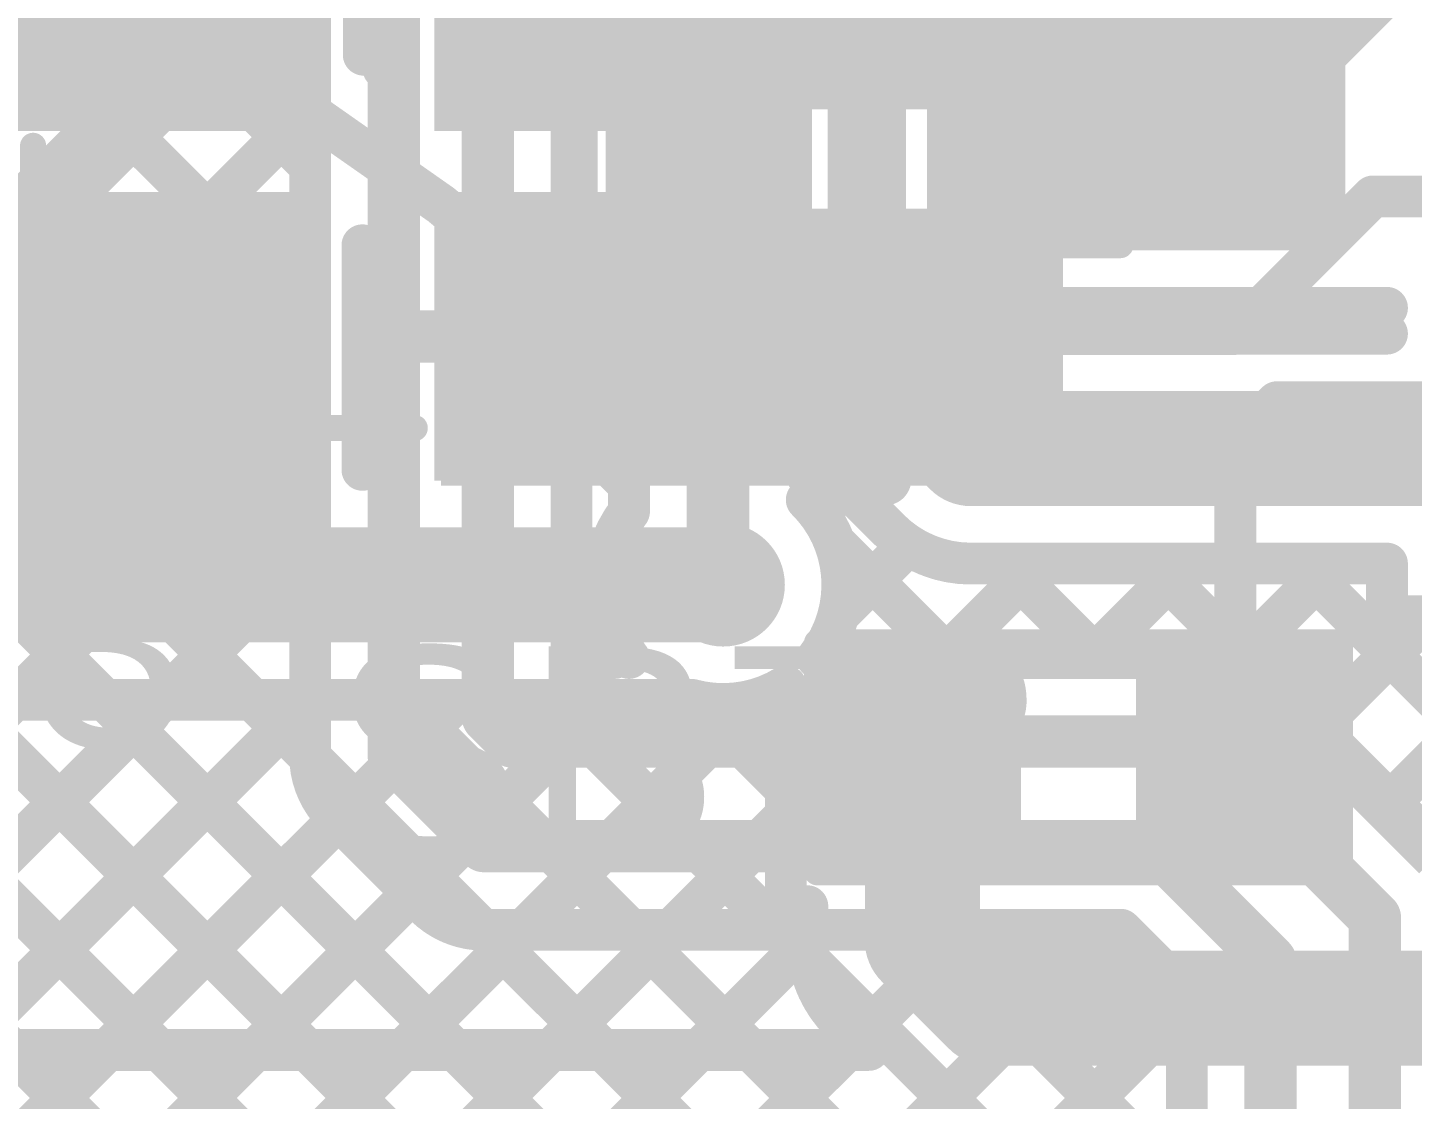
# Model space of a CAD drawing. Header units: millimetres. Extents: x -0.64 to 2.98, y -0.65 to 2.86.
# Drawn here: x 1.57 to 1.8348, y -0.0154 to 0.1896 of the extents above; entities that cross this region are included whole.
import ezdxf

# ---------------------------------------------------------------- set-up
doc = ezdxf.new("R2010")
doc.units = ezdxf.units.MM
doc.header["$MEASUREMENT"] = 0
for name, color, linetype in [('BottomLayer', 5, 'Continuous'), ('BottomOverlay', 54, 'Continuous'), ('BottomPaste', 16, 'Continuous'), ('BottomSolder', 6, 'Continuous'), ('Mechanical2', 216, 'Continuous'), ('TopLayer', 1, 'Continuous'), ('TopOverlay', 2, 'Continuous'), ('TopPaste', 8, 'Continuous'), ('TopSolder', 216, 'Continuous'), ('ViaHoleLayer', 16, 'Continuous')]:
    doc.layers.add(name, color=color, linetype=linetype)
doc.styles.add('Arial', font='', dxfattribs={"height": 0.2})
doc.styles.get('Arial').set_extended_font_data('Arial')

# ---------------------------------------------------------------- blocks, each defined once
blk = doc.blocks.new('S3224576121060_255')
at = {"layer": 'TopLayer'}
for points in [[(-0.07086615, 0.05708665), (-0.01574805, 0.05708665), (-0.01574805, 0.00984255), (-0.07086615, 0.00984255)], [(0.01574805, 0.05708665), (0.07086615, 0.05708665), (0.07086615, 0.00984255), (0.01574805, 0.00984255)], [(-0.07086615, -0.00984245), (-0.01574805, -0.00984245), (-0.01574805, -0.05708655), (-0.07086615, -0.05708655)], [(0.01574805, -0.00984245), (0.07086615, -0.00984245), (0.07086615, -0.05708655), (0.01574805, -0.05708655)]]:
    blk.add_hatch(color=1, dxfattribs=at).paths.add_polyline_path(points)
at = {"layer": 'TopPaste'}
for points in [[(-0.07086615, 0.05708665), (-0.01574805, 0.05708665), (-0.01574805, 0.00984255), (-0.07086615, 0.00984255)], [(0.01574805, 0.05708665), (0.07086615, 0.05708665), (0.07086615, 0.00984255), (0.01574805, 0.00984255)], [(-0.07086615, -0.00984245), (-0.01574805, -0.00984245), (-0.01574805, -0.05708655), (-0.07086615, -0.05708655)], [(0.01574805, -0.00984245), (0.07086615, -0.00984245), (0.07086615, -0.05708655), (0.01574805, -0.05708655)]]:
    blk.add_hatch(color=8, dxfattribs=at).paths.add_polyline_path(points)
at = {"layer": 'TopSolder'}
for points in [[(-0.07486615, 0.06108665), (-0.01174805, 0.06108665), (-0.01174805, 0.00584255), (-0.07486615, 0.00584255)], [(0.01174805, 0.06108665), (0.07486615, 0.06108665), (0.07486615, 0.00584255), (0.01174805, 0.00584255)], [(-0.07486615, -0.00584245), (-0.01174805, -0.00584245), (-0.01174805, -0.06108655), (-0.07486615, -0.06108655)], [(0.01174805, -0.00584245), (0.07486615, -0.00584245), (0.07486615, -0.06108655), (0.01174805, -0.06108655)]]:
    blk.add_hatch(color=216, dxfattribs=at).paths.add_polyline_path(points)
at = {"layer": 'TopOverlay', "const_width": 0.005}
for points in [[(-0.008, 0.051), (0.008, 0.051)], [(-0.065, -0.002), (-0.065, 0.003)], [(0.065, -0.002), (0.065, 0.003)], [(-0.008, -0.0509999), (0.008, -0.0509999)]]:
    blk.add_lwpolyline(points, dxfattribs=at)
at = {"layer": 'TopOverlay'}
for points, const_width in [([(-0.00925, 0.051, 1), (-0.00675, 0.051, 1)], 0.0025), ([(0.00675, 0.051, 1), (0.00925, 0.051, 1)], 0.0025), ([(-0.06625, 0.003, 1), (-0.06375, 0.003, 1)], 0.0025), ([(0.06375, 0.003, 1), (0.06625, 0.003, 1)], 0.0025), ([(-0.06625, -0.002, 1), (-0.06375, -0.002, 1)], 0.0025), ([(0.06375, -0.002, 1), (0.06625, -0.002, 1)], 0.0025), ([(-0.078, -0.042, 1), (-0.086, -0.042, 1)], 0.005), ([(-0.08725, -0.042, 1), (-0.08475, -0.042, 1)], 0.0025), ([(-0.07925, -0.042, 1), (-0.07675, -0.042, 1)], 0.0025), ([(-0.00925, -0.0509999, 1), (-0.00675, -0.0509999, 1)], 0.0025), ([(0.00675, -0.0509999, 1), (0.00925, -0.0509999, 1)], 0.0025)]:
    blk.add_lwpolyline(points, format="xyb", close=True, dxfattribs=dict(at, const_width=const_width))
blk = doc.blocks.new('R__0603_B_260')
at = {"layer": 'BottomLayer'}
for points in [[(-0.045, -0.0175), (-0.045, 0.0175), (-0.015, 0.0175), (-0.015, -0.0175)], [(0.015, -0.0175), (0.015, 0.0175), (0.045, 0.0175), (0.045, -0.0175)]]:
    blk.add_hatch(color=5, dxfattribs=at).paths.add_polyline_path(points)
at = {"layer": 'BottomPaste'}
for points in [[(-0.045, -0.0175), (-0.045, 0.0175), (-0.015, 0.0175), (-0.015, -0.0175)], [(0.015, -0.0175), (0.015, 0.0175), (0.045, 0.0175), (0.045, -0.0175)]]:
    blk.add_hatch(color=16, dxfattribs=at).paths.add_polyline_path(points)
at = {"layer": 'BottomSolder'}
for points in [[(-0.049, -0.0215), (-0.049, 0.0215), (-0.011, 0.0215), (-0.011, -0.0215)], [(0.011, -0.0215), (0.011, 0.0215), (0.049, 0.0215), (0.049, -0.0215)]]:
    blk.add_hatch(color=6, dxfattribs=at).paths.add_polyline_path(points)
at = {"layer": 'BottomOverlay', "const_width": 0.005}
for points in [[(-0.048, -0.021), (-0.048, 0.021)], [(-0.048, 0.021), (0.048, 0.021)], [(0.048, -0.021), (0.048, 0.021)], [(-0.048, -0.021), (0.048, -0.021)]]:
    blk.add_lwpolyline(points, dxfattribs=at)
at = {"layer": 'BottomOverlay', "const_width": 0.0025}
for points in [[(-0.04925, 0.021, 1), (-0.04675, 0.021, 1)], [(-0.04925, 0.021, 1), (-0.04675, 0.021, 1)], [(0.04675, 0.021, 1), (0.04925, 0.021, 1)], [(0.04675, 0.021, 1), (0.04925, 0.021, 1)], [(-0.04925, -0.021, 1), (-0.04675, -0.021, 1)], [(-0.04925, -0.021, 1), (-0.04675, -0.021, 1)], [(0.04675, -0.021, 1), (0.04925, -0.021, 1)], [(0.04675, -0.021, 1), (0.04925, -0.021, 1)]]:
    blk.add_lwpolyline(points, format="xyb", close=True, dxfattribs=at)
blk = doc.blocks.new('SOLDER_BRIDGE_281')
at = {"layer": 'TopLayer'}
for points in [[(-0.045, -0.0175), (-0.045, 0.0175), (-0.015, 0.0175), (-0.015, -0.0175)], [(0.015, -0.0175), (0.015, 0.0175), (0.045, 0.0175), (0.045, -0.0175)]]:
    blk.add_hatch(color=1, dxfattribs=at).paths.add_polyline_path(points)
at = {"layer": 'TopPaste'}
for points in [[(-0.045, -0.0175), (-0.045, 0.0175), (-0.015, 0.0175), (-0.015, -0.0175)], [(0.015, -0.0175), (0.015, 0.0175), (0.045, 0.0175), (0.045, -0.0175)]]:
    blk.add_hatch(color=8, dxfattribs=at).paths.add_polyline_path(points)
at = {"layer": 'TopSolder'}
for points in [[(-0.049, -0.0215), (-0.049, 0.0215), (-0.011, 0.0215), (-0.011, -0.0215)], [(0.011, -0.0215), (0.011, 0.0215), (0.049, 0.0215), (0.049, -0.0215)]]:
    blk.add_hatch(color=216, dxfattribs=at).paths.add_polyline_path(points)
at = {"layer": 'TopOverlay', "const_width": 0.005}
for points in [[(-0.05, -0.022), (-0.05, 0.022)], [(-0.05, 0.022), (0.05, 0.022)], [(0.05, -0.022), (0.05, 0.022)], [(-0.05, -0.022), (0.05, -0.022)]]:
    blk.add_lwpolyline(points, dxfattribs=at)
at = {"layer": 'TopOverlay', "const_width": 0.0025}
for points in [[(-0.05125, 0.022, 1), (-0.04875, 0.022, 1)], [(-0.05125, 0.022, 1), (-0.04875, 0.022, 1)], [(0.04875, 0.022, 1), (0.05125, 0.022, 1)], [(0.04875, 0.022, 1), (0.05125, 0.022, 1)], [(-0.05125, -0.022, 1), (-0.04875, -0.022, 1)], [(-0.05125, -0.022, 1), (-0.04875, -0.022, 1)], [(0.04875, -0.022, 1), (0.05125, -0.022, 1)], [(0.04875, -0.022, 1), (0.05125, -0.022, 1)]]:
    blk.add_lwpolyline(points, format="xyb", close=True, dxfattribs=at)
blk = doc.blocks.new('C___0603_331')
at = {"layer": 'TopLayer'}
for points in [[(-0.015, 0.0175), (-0.015, -0.0175), (-0.045, -0.0175), (-0.045, 0.0175)], [(0.045, 0.0175), (0.045, -0.0175), (0.015, -0.0175), (0.015, 0.0175)]]:
    blk.add_hatch(color=1, dxfattribs=at).paths.add_polyline_path(points)
at = {"layer": 'TopPaste'}
for points in [[(-0.015, 0.0175), (-0.015, -0.0175), (-0.045, -0.0175), (-0.045, 0.0175)], [(0.045, 0.0175), (0.045, -0.0175), (0.015, -0.0175), (0.015, 0.0175)]]:
    blk.add_hatch(color=8, dxfattribs=at).paths.add_polyline_path(points)
at = {"layer": 'TopSolder'}
for points in [[(-0.0126378, 0.0198622), (-0.0126378, -0.0198622), (-0.0473622, -0.0198622), (-0.0473622, 0.0198622)], [(0.0473622, 0.0198622), (0.0473622, -0.0198622), (0.0126378, -0.0198622), (0.0126378, 0.0198622)]]:
    blk.add_hatch(color=216, dxfattribs=at).paths.add_polyline_path(points)
at = {"layer": 'TopOverlay', "const_width": 0.005}
for points in [[(-0.049, 0.021), (-0.018, 0.021)], [(-0.049, 0.021), (-0.049, -0.021)], [(0.018, 0.021), (0.049, 0.021)], [(0.049, 0.021), (0.049, -0.021)], [(-0.049, -0.021), (-0.018, -0.021)], [(0.018, -0.021), (0.049, -0.021)]]:
    blk.add_lwpolyline(points, dxfattribs=at)
at = {"layer": 'TopOverlay', "const_width": 0.0025}
for points in [[(-0.05025, 0.021, 1), (-0.04775, 0.021, 1)], [(-0.05025, 0.021, 1), (-0.04775, 0.021, 1)], [(-0.01925, 0.021, 1), (-0.01675, 0.021, 1)], [(0.01675, 0.021, 1), (0.01925, 0.021, 1)], [(0.04775, 0.021, 1), (0.05025, 0.021, 1)], [(0.04775, 0.021, 1), (0.05025, 0.021, 1)], [(-0.05025, -0.021, 1), (-0.04775, -0.021, 1)], [(-0.05025, -0.021, 1), (-0.04775, -0.021, 1)], [(-0.01925, -0.021, 1), (-0.01675, -0.021, 1)], [(0.01675, -0.021, 1), (0.01925, -0.021, 1)], [(0.04775, -0.021, 1), (0.05025, -0.021, 1)], [(0.04775, -0.021, 1), (0.05025, -0.021, 1)]]:
    blk.add_lwpolyline(points, format="xyb", close=True, dxfattribs=at)

msp = doc.modelspace()

# ---------------------------------------------------------------- hatches: boundary and pattern name
at = {"layer": 'BottomLayer'}
msp.add_hatch(color=5, dxfattribs=at).paths.add_polyline_path([(1.745, 0.147), (1.822, 0.147), (1.822, 0.195), (1.745, 0.195)])
h = msp.add_hatch(color=5, dxfattribs=at)
edge = h.paths.add_edge_path()
edge.add_arc((1.803, 0.169), 0.011811, 0, 360)
h = msp.add_hatch(color=5, dxfattribs=at)
edge = h.paths.add_edge_path()
edge.add_arc((1.734, 0.125), 0.011811, 0, 360)
h = msp.add_hatch(color=5, dxfattribs=at)
edge = h.paths.add_edge_path()
edge.add_arc((1.703, 0.083), 0.011811, 0, 360)
at = {"layer": 'BottomSolder'}
h = msp.add_hatch(color=6, dxfattribs=at)
edge = h.paths.add_edge_path()
edge.add_arc((1.803, 0.169), 0.0079055, 0, 360)
h = msp.add_hatch(color=6, dxfattribs=at)
edge = h.paths.add_edge_path()
edge.add_arc((1.734, 0.125), 0.0079055, 0, 360)
h = msp.add_hatch(color=6, dxfattribs=at)
edge = h.paths.add_edge_path()
edge.add_arc((1.703, 0.083), 0.0079055, 0, 360)
at = {"layer": 'TopLayer'}
for points in [[(1.623, 0.2219291), (1.4936922, 0.2219291), (1.4936922, 0.1740001), (1.623, 0.1740001)], [(1.649, 0.1740001), (1.768, 0.1740001), (1.768, 0.2219999), (1.649, 0.2219999)], [(1.623, 0.155), (1.4936922, 0.155), (1.4936922, 0.0720002), (1.623, 0.0720002)], [(1.649, 0.102), (1.768, 0.102), (1.768, 0.155), (1.649, 0.155)]]:
    msp.add_hatch(color=1, dxfattribs=at).paths.add_polyline_path(points)
h = msp.add_hatch(color=1, dxfattribs=at)
edge = h.paths.add_edge_path()
edge.add_arc((1.803, 0.169), 0.011811, 0, 360)
h = msp.add_hatch(color=1, dxfattribs=at)
edge = h.paths.add_edge_path()
edge.add_arc((1.734, 0.125), 0.011811, 0, 360)
h = msp.add_hatch(color=1, dxfattribs=at)
edge = h.paths.add_edge_path()
edge.add_arc((1.703, 0.083), 0.011811, 0, 360)
at = {"layer": 'TopSolder'}
h = msp.add_hatch(color=216, dxfattribs=at)
edge = h.paths.add_edge_path()
edge.add_arc((1.803, 0.169), 0.0079055, 0, 360)
h = msp.add_hatch(color=216, dxfattribs=at)
edge = h.paths.add_edge_path()
edge.add_arc((1.734, 0.125), 0.0079055, 0, 360)
h = msp.add_hatch(color=216, dxfattribs=at)
edge = h.paths.add_edge_path()
edge.add_arc((1.703, 0.083), 0.0079055, 0, 360)
at = {"layer": 'ViaHoleLayer'}
h = msp.add_hatch(color=16, dxfattribs=at)
edge = h.paths.add_edge_path()
edge.add_arc((1.803, 0.169), 0.0059055, 0, 360)
h = msp.add_hatch(color=16, dxfattribs=at)
edge = h.paths.add_edge_path()
edge.add_arc((1.734, 0.125), 0.0059055, 0, 360)
h = msp.add_hatch(color=16, dxfattribs=at)
edge = h.paths.add_edge_path()
edge.add_arc((1.703, 0.083), 0.0059055, 0, 360)

# ---------------------------------------------------------------- linework, layer by layer
at = {"layer": 'BottomLayer'}
for points, const_width in [([(1.4507279, 0.0612721), (1.956689, 0.5672332)], 0.01), ([(1.64, 0.0502306), (1.64, 0.2144558)], 0.01), ([(1.4620555, 0.0499723), (1.624, 0.2119168)], 0.008), ([(1.624, 0.0502306), (1.624, 0.2119168)], 0.008), ([(1.658, 0.0576864), (1.658, 0.207)], 0.01), ([(1.734, 0.150811), (1.734, 0.206)], 0.008), ([(1.4522593, 0.030719), (1.624, 0.2024597)], 0.008), ([(1.6137485, 0.2016653), (1.624, 0.1914138)], 0.008), ([(1.674, 0.0690001), (1.674, 0.2003726)], 0.008), ([(1.675, 0.1405), (1.675, 0.1975)], 0.008), ([(1.727, 0.1923225), (1.734, 0.1993225)], 0.008), ([(1.727, 0.1498437), (1.727, 0.1975)], 0.008), ([(1.5996064, 0.1875232), (1.624, 0.1631295)], 0.008), ([(1.4638069, 0.0139823), (1.624, 0.1741754)], 0.008), ([(1.5854642, 0.173381), (1.624, 0.1348452)], 0.008), ([(1.701, 0.169), (1.702, 0.168)], 0.012), ([(1.727, 0.1732667), (1.734, 0.1662667)], 0.008), ([(1.727, 0.1640382), (1.734, 0.1710382)], 0.008), ([(1.702, 0.084), (1.702, 0.168)], 0.012), ([(1.5713221, 0.1592389), (1.624, 0.1065609)], 0.008), ([(1.3882073, -0.0899016), (1.624, 0.1458911)], 0.008), ([(1.5571799, 0.1450967), (1.624, 0.0782766)], 0.008), ([(1.674, 0.1414138), (1.685, 0.1304138)], 0.008), ([(1.675, 0.1405), (1.685, 0.1405)], 0.008), ([(1.685, 0.0970122), (1.685, 0.1405)], 0.008), ([(1.7573497, 0.136), (1.83, 0.136)], 0.008), ([(1.7642667, 0.136), (1.7692044, 0.1310623)], 0.008), ([(1.778877, 0.1310623), (1.7838147, 0.136)], 0.008), ([(1.792551, 0.136), (1.7974887, 0.1310623)], 0.008), ([(1.8071613, 0.1310623), (1.812099, 0.136)], 0.008), ([(1.8208353, 0.136), (1.825773, 0.1310623)], 0.008), ([(1.734, 0.125), (1.7344389, 0.125)], 0.022), ([(1.7344389, 0.125), (1.7503766, 0.1090623)], 0.022), ([(1.5430378, 0.1309546), (1.6240018, 0.0499905)], 0.008), ([(1.7594892, 0.1310623), (1.83, 0.1310623)], 0.008), ([(1.734, 0.103189), (1.734, 0.125)], 0.01), ([(1.734, 0.125), (1.755811, 0.125)], 0.01), ([(1.674, 0.1110382), (1.685, 0.1220382)], 0.008), ([(1.4164916, -0.0899016), (1.624, 0.1176068)], 0.008), ([(1.5288956, 0.1168124), (1.790237, -0.144529)], 0.008), ([(1.7503766, 0.1090623), (1.9136921, 0.1090623)], 0.022), ([(1.674, 0.1131295), (1.685, 0.1021295)], 0.008), ([(1.5147535, 0.1026703), (1.7100709, -0.0926472)], 0.008), ([(1.7285568, 0.0997695), (1.7347812, 0.0935451)], 0.008), ([(1.4447759, -0.0899016), (1.624, 0.0893225)], 0.008), ([(1.674, 0.0827539), (1.6813104, 0.0900643)], 0.008), ([(1.7243309, 0.0910829), (1.7464136, 0.0690002)], 0.008), ([(1.7250778, 0.0772631), (1.7384138, 0.0905991)], 0.008), ([(1.5006113, 0.0885281), (1.6801394, -0.091)], 0.008), ([(1.7450992, 0.0690002), (1.7631613, 0.0870623)], 0.008), ([(1.7503766, 0.0870623), (1.83, 0.0870623)], 0.008), ([(1.7566358, 0.0870623), (1.7746979, 0.0690002)], 0.008), ([(1.7733835, 0.0690002), (1.7914456, 0.0870623)], 0.008), ([(1.7849201, 0.0870623), (1.9170002, -0.0450178)], 0.008), ([(1.8003526, 0.067685), (1.8197299, 0.0870623)], 0.008), ([(1.8132044, 0.0870623), (1.9170002, -0.0167335)], 0.008), ([(1.83, 0.077), (1.83, 0.0870623)], 0.008), ([(1.674, 0.0848452), (1.6807148, 0.0781304)], 0.008), ([(1.702, 0.084), (1.703, 0.083)], 0.012), ([(1.8152897, 0.0543378), (1.8379519, 0.077)], 0.008), ([(1.8294319, 0.0401957), (1.8662362, 0.077)], 0.008), ([(1.83, 0.077), (1.9546403, 0.077)], 0.008), ([(1.4864692, 0.074386), (1.6518551, -0.091)], 0.008), ([(1.674, 0.0690001), (1.6822279, 0.0690001)], 0.008), ([(1.7210096, 0.0690002), (1.794, 0.0690002)], 0.008), ([(1.8053276, 0.0643), (1.8389947, 0.0306329)], 0.008), ([(1.4730602, -0.0899016), (1.624, 0.0610382)], 0.008), ([(1.658, 0.0576864), (1.6626863, 0.0530001)], 0.01), ([(1.6626863, 0.0530001), (1.6822844, 0.0530001)], 0.01), ([(1.6822844, 0.0530001), (1.6822845, 0.0530002)], 0.01), ([(1.6822845, 0.0530002), (1.794, 0.0530002)], 0.01), ([(1.794, 0.0530002), (1.8276949, 0.0193053)], 0.01), ([(1.64, 0.0502306), (1.6572305, 0.0330001)], 0.01), ([(1.6287002, 0.038903), (1.6459029, 0.0217003)], 0.008), ([(1.4941438, -0.0971023), (1.6294246, 0.0381785)], 0.008), ([(1.6572305, 0.0330001), (1.6905686, 0.0330001)], 0.01), ([(1.6905686, 0.0330001), (1.6905687, 0.0330002)], 0.01), ([(1.6905687, 0.0330002), (1.7857158, 0.0330002)], 0.01), ([(1.7857158, 0.0330002), (1.8076949, 0.0110211)], 0.01), ([(1.508286, -0.1112444), (1.6435668, 0.0240364)], 0.008), ([(1.8276949, -0.0506729), (1.8276949, 0.0193053)], 0.01), ([(1.5541329, -0.0936818), (1.6648148, 0.0170001)], 0.008), ([(1.585099, -0.091), (1.6930992, 0.0170002)], 0.008), ([(1.6133833, -0.091), (1.7213835, 0.0170002)], 0.008), ([(1.6416676, -0.091), (1.7496678, 0.0170002)], 0.008), ([(1.6569904, 0.0170019), (1.8043792, -0.1303868)], 0.008), ([(1.6572305, 0.0170001), (1.6905686, 0.0170001)], 0.008), ([(1.6699519, -0.091), (1.7779521, 0.0170002)], 0.008), ([(1.6852765, 0.0170001), (1.8185213, -0.1162447)], 0.008), ([(1.6906252, 0.0170002), (1.7790884, 0.0170002)], 0.008), ([(1.7135607, 0.0170002), (1.7918685, -0.0613076)], 0.008), ([(1.741845, 0.0170002), (1.7916949, -0.0328497)], 0.008), ([(1.7701293, 0.0170002), (1.7916949, -0.0045654)], 0.008), ([(1.7790884, 0.0170002), (1.7916949, 0.0043937)], 0.008), ([(1.8076949, -0.0589571), (1.8076949, 0.0110211)], 0.01), ([(1.7916949, -0.0589571), (1.7916949, 0.0043937)], 0.008), ([(1.6982362, -0.091), (1.7916949, 0.0024587)], 0.008)]:
    msp.add_lwpolyline(points, dxfattribs=dict(at, const_width=const_width))
for points, const_width in [([(1.725, 0.1923225, 1), (1.729, 0.1923225, 1)], 0.004), ([(1.622, 0.1914138, 1), (1.626, 0.1914138, 1)], 0.004), ([(1.5976064, 0.1875232, 1), (1.6016064, 0.1875232, 1)], 0.004), ([(1.622, 0.1741754, 1), (1.626, 0.1741754, 1)], 0.004), ([(1.5834642, 0.173381, 1), (1.5874642, 0.173381, 1)], 0.004), ([(1.698, 0.169, 1), (1.704, 0.169, 1)], 0.006), ([(1.725, 0.1732667, 1), (1.729, 0.1732667, 1)], 0.004), ([(1.732, 0.1710382, 1), (1.736, 0.1710382, 1)], 0.004), ([(1.699, 0.168, 1), (1.705, 0.168, 1)], 0.006), ([(1.699, 0.168, 1), (1.705, 0.168, 1)], 0.006), ([(1.732, 0.1662667, 1), (1.736, 0.1662667, 1)], 0.004), ([(1.622, 0.1631295, 1), (1.626, 0.1631295, 1)], 0.004), ([(1.725, 0.1640382, 1), (1.729, 0.1640382, 1)], 0.004), ([(1.5693221, 0.1592389, 1), (1.5733221, 0.1592389, 1)], 0.004), ([(1.725, 0.1498437, 1), (1.729, 0.1498437, 1)], 0.004), ([(1.725, 0.1498437, 1), (1.729, 0.1498437, 1)], 0.004), ([(1.732, 0.150811, 1), (1.736, 0.150811, 1)], 0.004), ([(1.732, 0.150811, 1), (1.736, 0.150811, 1)], 0.004), ([(1.622, 0.1458911, 1), (1.626, 0.1458911, 1)], 0.004), ([(1.672, 0.1414138, 1), (1.676, 0.1414138, 1)], 0.004), ([(1.673, 0.1405, 1), (1.677, 0.1405, 1)], 0.004), ([(1.673, 0.1405, 1), (1.677, 0.1405, 1)], 0.004), ([(1.683, 0.1405, 1), (1.687, 0.1405, 1)], 0.004), ([(1.683, 0.1405, 1), (1.687, 0.1405, 1)], 0.004), ([(1.622, 0.1348452, 1), (1.626, 0.1348452, 1)], 0.004), ([(1.7553497, 0.136, 1), (1.7593497, 0.136, 1)], 0.004), ([(1.7622667, 0.136, 1), (1.7662667, 0.136, 1)], 0.004), ([(1.7818147, 0.136, 1), (1.7858147, 0.136, 1)], 0.004), ([(1.790551, 0.136, 1), (1.794551, 0.136, 1)], 0.004), ([(1.810099, 0.136, 1), (1.814099, 0.136, 1)], 0.004), ([(1.8188353, 0.136, 1), (1.8228353, 0.136, 1)], 0.004), ([(1.828, 0.136, 1), (1.832, 0.136, 1)], 0.004), ([(1.7285, 0.125, 1), (1.7395, 0.125, 1)], 0.011), ([(1.7289389, 0.125, 1), (1.7399389, 0.125, 1)], 0.011), ([(1.7289389, 0.125, 1), (1.7399389, 0.125, 1)], 0.011), ([(1.683, 0.1304138, 1), (1.687, 0.1304138, 1)], 0.004), ([(1.7574892, 0.1310623, 1), (1.7614892, 0.1310623, 1)], 0.004), ([(1.7672044, 0.1310623, 1), (1.7712044, 0.1310623, 1)], 0.004), ([(1.776877, 0.1310623, 1), (1.780877, 0.1310623, 1)], 0.004), ([(1.7954887, 0.1310623, 1), (1.7994887, 0.1310623, 1)], 0.004), ([(1.8051613, 0.1310623, 1), (1.8091613, 0.1310623, 1)], 0.004), ([(1.823773, 0.1310623, 1), (1.827773, 0.1310623, 1)], 0.004), ([(1.828, 0.1310623, 1), (1.832, 0.1310623, 1)], 0.004), ([(1.7315, 0.125, 1), (1.7365, 0.125, 1)], 0.005), ([(1.7315, 0.125, 1), (1.7365, 0.125, 1)], 0.005), ([(1.753311, 0.125, 1), (1.758311, 0.125, 1)], 0.005), ([(1.683, 0.1220382, 1), (1.687, 0.1220382, 1)], 0.004), ([(1.622, 0.1176068, 1), (1.626, 0.1176068, 1)], 0.004), ([(1.7448766, 0.1090623, 1), (1.7558766, 0.1090623, 1)], 0.011), ([(1.7448766, 0.1090623, 1), (1.7558766, 0.1090623, 1)], 0.011), ([(1.672, 0.1131295, 1), (1.676, 0.1131295, 1)], 0.004), ([(1.672, 0.1110382, 1), (1.676, 0.1110382, 1)], 0.004), ([(1.622, 0.1065609, 1), (1.626, 0.1065609, 1)], 0.004), ([(1.683, 0.1021295, 1), (1.687, 0.1021295, 1)], 0.004), ([(1.717, 0.1039951, 1), (1.721, 0.1039951, 1)], 0.004), ([(1.7315, 0.103189, 1), (1.7365, 0.103189, 1)], 0.005), ([(1.7265568, 0.0997695, 1), (1.7305568, 0.0997695, 1)], 0.004), ([(1.7265568, 0.0997695, 1), (1.7305568, 0.0997695, 1)], 0.004), ([(1.683, 0.0970122, 1), (1.687, 0.0970122, 1)], 0.004), ([(1.683, 0.0970122, 1), (1.687, 0.0970122, 1)], 0.004), ([(1.717, 0.0992586, 1), (1.721, 0.0992586, 1)], 0.004), ([(1.7327812, 0.0935451, 1), (1.7367812, 0.0935451, 1)], 0.004), ([(1.7327812, 0.0935451, 1), (1.7367812, 0.0935451, 1)], 0.004), ([(1.7328203, 0.093506, 1), (1.7368203, 0.093506, 1)], 0.004), ([(1.622, 0.0893225, 1), (1.626, 0.0893225, 1)], 0.004), ([(1.6793104, 0.0900643, 1), (1.6833104, 0.0900643, 1)], 0.004), ([(1.7223309, 0.0910829, 1), (1.7263309, 0.0910829, 1)], 0.004), ([(1.7364138, 0.0905991, 1), (1.7404138, 0.0905991, 1)], 0.004), ([(1.7483766, 0.0870623, 1), (1.7523766, 0.0870623, 1)], 0.004), ([(1.7483766, 0.0870623, 1), (1.7523766, 0.0870623, 1)], 0.004), ([(1.7483766, 0.0870623, 1), (1.7523766, 0.0870623, 1)], 0.004), ([(1.7546358, 0.0870623, 1), (1.7586358, 0.0870623, 1)], 0.004), ([(1.7611613, 0.0870623, 1), (1.7651613, 0.0870623, 1)], 0.004), ([(1.7829201, 0.0870623, 1), (1.7869201, 0.0870623, 1)], 0.004), ([(1.7894456, 0.0870623, 1), (1.7934456, 0.0870623, 1)], 0.004), ([(1.8112044, 0.0870623, 1), (1.8152044, 0.0870623, 1)], 0.004), ([(1.8177299, 0.0870623, 1), (1.8217299, 0.0870623, 1)], 0.004), ([(1.828, 0.0870623, 1), (1.832, 0.0870623, 1)], 0.004), ([(1.828, 0.0870623, 1), (1.832, 0.0870623, 1)], 0.004), ([(1.672, 0.0848452, 1), (1.676, 0.0848452, 1)], 0.004), ([(1.699, 0.084, 1), (1.705, 0.084, 1)], 0.006), ([(1.699, 0.084, 1), (1.705, 0.084, 1)], 0.006), ([(1.7, 0.083, 1), (1.706, 0.083, 1)], 0.006), ([(1.672, 0.0827539, 1), (1.676, 0.0827539, 1)], 0.004), ([(1.723811, 0.083, 1), (1.727811, 0.083, 1)], 0.004), ([(1.723811, 0.083, 1), (1.727811, 0.083, 1)], 0.004), ([(1.622, 0.0782766, 1), (1.626, 0.0782766, 1)], 0.004), ([(1.6787148, 0.0781304, 1), (1.6827148, 0.0781304, 1)], 0.004), ([(1.7230778, 0.0772631, 1), (1.7270778, 0.0772631, 1)], 0.004), ([(1.828, 0.077, 1), (1.832, 0.077, 1)], 0.004), ([(1.828, 0.077, 1), (1.832, 0.077, 1)], 0.004), ([(1.8359519, 0.077, 1), (1.8399519, 0.077, 1)], 0.004), ([(1.672, 0.0690001, 1), (1.676, 0.0690001, 1)], 0.004), ([(1.672, 0.0690001, 1), (1.676, 0.0690001, 1)], 0.004), ([(1.6802279, 0.0690001, 1), (1.6842279, 0.0690001, 1)], 0.004), ([(1.6829904, 0.0690002, 1), (1.6869904, 0.0690002, 1)], 0.004), ([(1.7190096, 0.0690002, 1), (1.7230096, 0.0690002, 1)], 0.004), ([(1.7190096, 0.0690002, 1), (1.7230096, 0.0690002, 1)], 0.004), ([(1.7430992, 0.0690002, 1), (1.7470992, 0.0690002, 1)], 0.004), ([(1.7444136, 0.0690002, 1), (1.7484136, 0.0690002, 1)], 0.004), ([(1.7713835, 0.0690002, 1), (1.7753835, 0.0690002, 1)], 0.004), ([(1.7726979, 0.0690002, 1), (1.7766979, 0.0690002, 1)], 0.004), ([(1.792, 0.0690002, 1), (1.796, 0.0690002, 1)], 0.004), ([(1.792, 0.0690002, 1), (1.796, 0.0690002, 1)], 0.004), ([(1.792, 0.0690002, 1), (1.796, 0.0690002, 1)], 0.004), ([(1.7983526, 0.067685, 1), (1.8023526, 0.067685, 1)], 0.004), ([(1.8033137, 0.0643139, 1), (1.8073137, 0.0643139, 1)], 0.004), ([(1.8033276, 0.0643, 1), (1.8073276, 0.0643, 1)], 0.004), ([(1.8033276, 0.0643, 1), (1.8073276, 0.0643, 1)], 0.004), ([(1.622, 0.0610382, 1), (1.626, 0.0610382, 1)], 0.004), ([(1.6555, 0.0576864, 1), (1.6605, 0.0576864, 1)], 0.005), ([(1.6555, 0.0576864, 1), (1.6605, 0.0576864, 1)], 0.005), ([(1.8132897, 0.0543378, 1), (1.8172897, 0.0543378, 1)], 0.004), ([(1.6601863, 0.0530001, 1), (1.6651863, 0.0530001, 1)], 0.005), ([(1.6601863, 0.0530001, 1), (1.6651863, 0.0530001, 1)], 0.005), ([(1.6797844, 0.0530001, 1), (1.6847844, 0.0530001, 1)], 0.005), ([(1.6797844, 0.0530001, 1), (1.6847844, 0.0530001, 1)], 0.005), ([(1.6797845, 0.0530002, 1), (1.6847845, 0.0530002, 1)], 0.005), ([(1.6797845, 0.0530002, 1), (1.6847845, 0.0530002, 1)], 0.005), ([(1.7915, 0.0530002, 1), (1.7965, 0.0530002, 1)], 0.005), ([(1.7915, 0.0530002, 1), (1.7965, 0.0530002, 1)], 0.005), ([(1.622, 0.0502306, 1), (1.626, 0.0502306, 1)], 0.004), ([(1.622, 0.0502306, 1), (1.626, 0.0502306, 1)], 0.004), ([(1.622, 0.0502306, 1), (1.626, 0.0502306, 1)], 0.004), ([(1.6220018, 0.0499905, 1), (1.6260018, 0.0499905, 1)], 0.004), ([(1.6375, 0.0502306, 1), (1.6425, 0.0502306, 1)], 0.005), ([(1.6375, 0.0502306, 1), (1.6425, 0.0502306, 1)], 0.005), ([(1.6266863, 0.0389169, 1), (1.6306863, 0.0389169, 1)], 0.004), ([(1.6267002, 0.038903, 1), (1.6307002, 0.038903, 1)], 0.004), ([(1.6267002, 0.038903, 1), (1.6307002, 0.038903, 1)], 0.004), ([(1.8274319, 0.0401957, 1), (1.8314319, 0.0401957, 1)], 0.004), ([(1.6274246, 0.0381785, 1), (1.6314246, 0.0381785, 1)], 0.004), ([(1.6547305, 0.0330001, 1), (1.6597305, 0.0330001, 1)], 0.005), ([(1.6547305, 0.0330001, 1), (1.6597305, 0.0330001, 1)], 0.005), ([(1.6880686, 0.0330001, 1), (1.6930686, 0.0330001, 1)], 0.005), ([(1.6880686, 0.0330001, 1), (1.6930686, 0.0330001, 1)], 0.005), ([(1.6880687, 0.0330002, 1), (1.6930687, 0.0330002, 1)], 0.005), ([(1.6880687, 0.0330002, 1), (1.6930687, 0.0330002, 1)], 0.005), ([(1.7832158, 0.0330002, 1), (1.7882158, 0.0330002, 1)], 0.005), ([(1.7832158, 0.0330002, 1), (1.7882158, 0.0330002, 1)], 0.005), ([(1.6415668, 0.0240364, 1), (1.6455668, 0.0240364, 1)], 0.004), ([(1.6439029, 0.0217003, 1), (1.6479029, 0.0217003, 1)], 0.004), ([(1.6439029, 0.0217003, 1), (1.6479029, 0.0217003, 1)], 0.004), ([(1.6439168, 0.0216864, 1), (1.6479168, 0.0216864, 1)], 0.004), ([(1.8251949, 0.0193053, 1), (1.8301949, 0.0193053, 1)], 0.005), ([(1.8251949, 0.0193053, 1), (1.8301949, 0.0193053, 1)], 0.005), ([(1.6549904, 0.0170019, 1), (1.6589904, 0.0170019, 1)], 0.004), ([(1.6552305, 0.0170001, 1), (1.6592305, 0.0170001, 1)], 0.004), ([(1.6552305, 0.0170001, 1), (1.6592305, 0.0170001, 1)], 0.004), ([(1.6552305, 0.0170001, 1), (1.6592305, 0.0170001, 1)], 0.004), ([(1.6628148, 0.0170001, 1), (1.6668148, 0.0170001, 1)], 0.004), ([(1.6832765, 0.0170001, 1), (1.6872765, 0.0170001, 1)], 0.004), ([(1.6885686, 0.0170001, 1), (1.6925686, 0.0170001, 1)], 0.004), ([(1.6886252, 0.0170002, 1), (1.6926252, 0.0170002, 1)], 0.004), ([(1.6910992, 0.0170002, 1), (1.6950992, 0.0170002, 1)], 0.004), ([(1.7115607, 0.0170002, 1), (1.7155607, 0.0170002, 1)], 0.004), ([(1.7193835, 0.0170002, 1), (1.7233835, 0.0170002, 1)], 0.004), ([(1.739845, 0.0170002, 1), (1.743845, 0.0170002, 1)], 0.004), ([(1.7476678, 0.0170002, 1), (1.7516678, 0.0170002, 1)], 0.004), ([(1.7681293, 0.0170002, 1), (1.7721293, 0.0170002, 1)], 0.004), ([(1.7759521, 0.0170002, 1), (1.7799521, 0.0170002, 1)], 0.004), ([(1.7770884, 0.0170002, 1), (1.7810884, 0.0170002, 1)], 0.004), ([(1.7770884, 0.0170002, 1), (1.7810884, 0.0170002, 1)], 0.004), ([(1.8051949, 0.0110211, 1), (1.8101949, 0.0110211, 1)], 0.005), ([(1.8051949, 0.0110211, 1), (1.8101949, 0.0110211, 1)], 0.005), ([(1.7896949, 0.0043937, 1), (1.7936949, 0.0043937, 1)], 0.004), ([(1.7896949, 0.0043937, 1), (1.7936949, 0.0043937, 1)], 0.004), ([(1.7896949, 0.0024587, 1), (1.7936949, 0.0024587, 1)], 0.004), ([(1.7896949, -0.0045654, 1), (1.7936949, -0.0045654, 1)], 0.004)]:
    msp.add_lwpolyline(points, format="xyb", close=True, dxfattribs=dict(at, const_width=const_width))
at = {"layer": 'BottomLayer', "const_width": 0.008}
for points in [[(1.727, 0.1498437, -0.0687685538728576), (1.734, 0.150811)], [(1.7285568, 0.0997695, -0.102268613878785), (1.719, 0.1039951)], [(1.6849904, 0.0690002, -0.343151235761969), (1.685, 0.0970122)], [(1.719, 0.0992586, -0.2009964814396885), (1.725811, 0.083)], [(1.7503766, 0.0870623, -0.1995659928721029), (1.7347812, 0.0935451)], [(1.7503766, 0.0870623, -0.198912367379658), (1.7348203, 0.093506)], [(1.725811, 0.083, -0.1667134166910115), (1.7210096, 0.0690002)], [(1.794, 0.0690002, -0.198912367379658), (1.8053137, 0.0643139)], [(1.794, 0.0690002, -0.1992309445672492), (1.8053276, 0.0643)], [(1.6287002, 0.038903, -0.1992309445672491), (1.624, 0.0502306)], [(1.6286863, 0.0389169, -0.198912367379658), (1.624, 0.0502306)], [(1.6572305, 0.0170001, -0.1992309445672491), (1.6459029, 0.0217003)], [(1.6572305, 0.0170001, -0.198912367379658), (1.6459168, 0.0216864)]]:
    msp.add_lwpolyline(points, format="xyb", dxfattribs=at)
at = {"layer": 'Mechanical2', "const_width": 0.01}
msp.add_lwpolyline([(1.7578269, 2.8091652, -6.230382161824239), (0.6489649, 2.810288)], format="xyb", dxfattribs=at)
at = {"layer": 'TopLayer'}
for points, const_width in [([(1.634252, 0.1844311), (1.634252, 0.2350867)], 0.008), ([(1.638, 0.1818039), (1.638, 0.233)], 0.008), ([(1.5926929, 0.1974646), (1.6092677, 0.1836594)], 0.008), ([(1.803, 0.169), (1.8306922, 0.1966922)], 0.008), ([(1.6342542, 0.1844296), (1.638, 0.1881754)], 0.008), ([(1.6092677, 0.1836594), (1.6095234, 0.1834466)], 0.008), ([(1.6095234, 0.1834466), (1.6490194, 0.1557617)], 0.008), ([(1.6490194, 0.1557617), (1.6492749, 0.1555488)], 0.008), ([(1.6492749, 0.1555488), (1.6793071, 0.1305355)], 0.008), ([(1.801, 0.131), (1.8273222, 0.1573222)], 0.008), ([(1.8273222, 0.1573222), (1.8735189, 0.1573222)], 0.008), ([(1.634, 0.105), (1.634, 0.1479715)], 0.008), ([(1.637748, 0.105), (1.637748, 0.1453444)], 0.008), ([(1.634, 0.1276068), (1.637748, 0.1313548)], 0.008), ([(1.6417481, 0.1305355), (1.6793071, 0.1305355)], 0.01), ([(1.7396921, 0.131), (1.801, 0.131)], 0.008), ([(1.634, 0.1248452), (1.637748, 0.1210972)], 0.008), ([(1.801, 0.11), (1.8089521, 0.1179521)], 0.008), ([(1.8089521, 0.1179521), (1.8735189, 0.1179521)], 0.008), ([(1.801, 0.05), (1.801, 0.11)], 0.008), ([(1.567, 0.083), (1.703, 0.083)], 0.022), ([(1.715, 0.0215), (1.715, 0.0636005)], 0.008), ([(1.4826921, 0.0610002), (1.5669062, 0.0610002)], 0.008), ([(1.4998549, 0.0610002), (1.5668551, -0.006)], 0.008), ([(1.5238032, 0.01741), (1.5673932, 0.061)], 0.008), ([(1.5281392, 0.0610002), (1.5951394, -0.006)], 0.008), ([(1.5379454, 0.0032679), (1.5956775, 0.061)], 0.008), ([(1.5564235, 0.0610002), (1.6234237, -0.006)], 0.008), ([(1.5569618, -0.006), (1.6239618, 0.061)], 0.008), ([(1.5669062, 0.0610002), (1.634, 0.0610002)], 0.008), ([(1.567, 0.061), (1.6969716, 0.061)], 0.008), ([(1.584708, 0.061), (1.651708, -0.006)], 0.008), ([(1.5852461, -0.006), (1.6522461, 0.061)], 0.008), ([(1.6129923, 0.061), (1.6799923, -0.006)], 0.008), ([(1.6135304, -0.006), (1.6805304, 0.061)], 0.008), ([(1.6412766, 0.061), (1.7082766, -0.006)], 0.008), ([(1.6418147, -0.006), (1.7087369, 0.0609222)], 0.008), ([(1.6695609, 0.061), (1.7194369, 0.011124)], 0.008), ([(1.6981304, 0.0607148), (1.715, 0.0438452)], 0.008), ([(1.741, 0.0436126), (1.741, 0.05)], 0.022), ([(1.741, 0.0436126), (1.7411126, 0.0435)], 0.022), ([(1.7411126, 0.0148874), (1.7411126, 0.0435)], 0.022), ([(1.670099, -0.006), (1.715, 0.038901)], 0.008), ([(1.7191126, 0.0148874), (1.7191126, 0.0215)], 0.008), ([(1.7411126, 0.0148874), (1.754, 0.002)], 0.022), ([(1.6983833, -0.006), (1.7191132, 0.0147299)], 0.008), ([(1.754, 0.002), (1.8740563, 0.002)], 0.022), ([(1.7255954, -0.000708), (1.7308874, -0.006)], 0.008), ([(1.5472133, -0.006), (1.7308874, -0.006)], 0.008)]:
    msp.add_lwpolyline(points, dxfattribs=dict(at, const_width=const_width))
for points, const_width in [([(1.636, 0.1881754, 1), (1.64, 0.1881754, 1)], 0.004), ([(1.632252, 0.1844311, 1), (1.636252, 0.1844311, 1)], 0.004), ([(1.6322542, 0.1844296, 1), (1.6362542, 0.1844296, 1)], 0.004), ([(1.6072677, 0.1836594, 1), (1.6112677, 0.1836594, 1)], 0.004), ([(1.6072677, 0.1836594, 1), (1.6112677, 0.1836594, 1)], 0.004), ([(1.6075234, 0.1834466, 1), (1.6115234, 0.1834466, 1)], 0.004), ([(1.6075234, 0.1834466, 1), (1.6115234, 0.1834466, 1)], 0.004), ([(1.636, 0.1818039, 1), (1.64, 0.1818039, 1)], 0.004), ([(1.801, 0.169, 1), (1.805, 0.169, 1)], 0.004), ([(1.6470194, 0.1557617, 1), (1.6510194, 0.1557617, 1)], 0.004), ([(1.6470194, 0.1557617, 1), (1.6510194, 0.1557617, 1)], 0.004), ([(1.6472749, 0.1555488, 1), (1.6512749, 0.1555488, 1)], 0.004), ([(1.6472749, 0.1555488, 1), (1.6512749, 0.1555488, 1)], 0.004), ([(1.8253222, 0.1573222, 1), (1.8293222, 0.1573222, 1)], 0.004), ([(1.8253222, 0.1573222, 1), (1.8293222, 0.1573222, 1)], 0.004), ([(1.632, 0.1479715, 1), (1.636, 0.1479715, 1)], 0.004), ([(1.635748, 0.1453444, 1), (1.639748, 0.1453444, 1)], 0.004), ([(1.635748, 0.1313548, 1), (1.639748, 0.1313548, 1)], 0.004), ([(1.6392481, 0.1305355, 1), (1.6442481, 0.1305355, 1)], 0.005), ([(1.6768071, 0.1305355, 1), (1.6818071, 0.1305355, 1)], 0.005), ([(1.6773071, 0.1305355, 1), (1.6813071, 0.1305355, 1)], 0.004), ([(1.7376921, 0.131, 1), (1.7416921, 0.131, 1)], 0.004), ([(1.799, 0.131, 1), (1.803, 0.131, 1)], 0.004), ([(1.799, 0.131, 1), (1.803, 0.131, 1)], 0.004), ([(1.632, 0.1276068, 1), (1.636, 0.1276068, 1)], 0.004), ([(1.632, 0.1248452, 1), (1.636, 0.1248452, 1)], 0.004), ([(1.635748, 0.1210972, 1), (1.639748, 0.1210972, 1)], 0.004), ([(1.8069521, 0.1179521, 1), (1.8109521, 0.1179521, 1)], 0.004), ([(1.8069521, 0.1179521, 1), (1.8109521, 0.1179521, 1)], 0.004), ([(1.799, 0.11, 1), (1.803, 0.11, 1)], 0.004), ([(1.799, 0.11, 1), (1.803, 0.11, 1)], 0.004), ([(1.632, 0.105, 1), (1.636, 0.105, 1)], 0.004), ([(1.635748, 0.105, 1), (1.639748, 0.105, 1)], 0.004), ([(1.5615, 0.083, 1), (1.5725, 0.083, 1)], 0.011), ([(1.6975, 0.083, 1), (1.7085, 0.083, 1)], 0.011), ([(1.713, 0.0636005, 1), (1.717, 0.0636005, 1)], 0.004), ([(1.713, 0.0636005, 1), (1.717, 0.0636005, 1)], 0.004), ([(1.5649062, 0.0610002, 1), (1.5689062, 0.0610002, 1)], 0.004), ([(1.5649062, 0.0610002, 1), (1.5689062, 0.0610002, 1)], 0.004), ([(1.565, 0.061, 1), (1.569, 0.061, 1)], 0.004), ([(1.5653932, 0.061, 1), (1.5693932, 0.061, 1)], 0.004), ([(1.582708, 0.061, 1), (1.586708, 0.061, 1)], 0.004), ([(1.5936775, 0.061, 1), (1.5976775, 0.061, 1)], 0.004), ([(1.6109923, 0.061, 1), (1.6149923, 0.061, 1)], 0.004), ([(1.6219618, 0.061, 1), (1.6259618, 0.061, 1)], 0.004), ([(1.632, 0.0610002, 1), (1.636, 0.0610002, 1)], 0.004), ([(1.6392766, 0.061, 1), (1.6432766, 0.061, 1)], 0.004), ([(1.6502461, 0.061, 1), (1.6542461, 0.061, 1)], 0.004), ([(1.6675609, 0.061, 1), (1.6715609, 0.061, 1)], 0.004), ([(1.6785304, 0.061, 1), (1.6825304, 0.061, 1)], 0.004), ([(1.6949716, 0.061, 1), (1.6989716, 0.061, 1)], 0.004), ([(1.6949716, 0.061, 1), (1.6989716, 0.061, 1)], 0.004), ([(1.6961304, 0.0607148, 1), (1.7001304, 0.0607148, 1)], 0.004), ([(1.7067369, 0.0609222, 1), (1.7107369, 0.0609222, 1)], 0.004), ([(1.7355, 0.05, 1), (1.7465, 0.05, 1)], 0.011), ([(1.7355, 0.0436126, 1), (1.7465, 0.0436126, 1)], 0.011), ([(1.7355, 0.0436126, 1), (1.7465, 0.0436126, 1)], 0.011), ([(1.7356126, 0.0435, 1), (1.7466126, 0.0435, 1)], 0.011), ([(1.7356126, 0.0435, 1), (1.7466126, 0.0435, 1)], 0.011), ([(1.799, 0.05, 1), (1.803, 0.05, 1)], 0.004), ([(1.713, 0.0438452, 1), (1.717, 0.0438452, 1)], 0.004), ([(1.713, 0.038901, 1), (1.717, 0.038901, 1)], 0.004), ([(1.713, 0.0215, 1), (1.717, 0.0215, 1)], 0.004), ([(1.7171126, 0.0215, 1), (1.7211126, 0.0215, 1)], 0.004), ([(1.7356126, 0.0148874, 1), (1.7466126, 0.0148874, 1)], 0.011), ([(1.7356126, 0.0148874, 1), (1.7466126, 0.0148874, 1)], 0.011), ([(1.7171126, 0.0148874, 1), (1.7211126, 0.0148874, 1)], 0.004), ([(1.7171126, 0.0148874, 1), (1.7211126, 0.0148874, 1)], 0.004), ([(1.7171126, 0.0148874, 1), (1.7211126, 0.0148874, 1)], 0.004), ([(1.7171132, 0.0147299, 1), (1.7211132, 0.0147299, 1)], 0.004), ([(1.7174369, 0.011124, 1), (1.7214369, 0.011124, 1)], 0.004), ([(1.7485, 0.002, 1), (1.7595, 0.002, 1)], 0.011), ([(1.7485, 0.002, 1), (1.7595, 0.002, 1)], 0.011), ([(1.7235563, -0.0006689, 1), (1.7275563, -0.0006689, 1)], 0.004), ([(1.7235954, -0.000708, 1), (1.7275954, -0.000708, 1)], 0.004), ([(1.7235954, -0.000708, 1), (1.7275954, -0.000708, 1)], 0.004), ([(1.5648551, -0.006, 1), (1.5688551, -0.006, 1)], 0.004), ([(1.5832461, -0.006, 1), (1.5872461, -0.006, 1)], 0.004), ([(1.5931394, -0.006, 1), (1.5971394, -0.006, 1)], 0.004), ([(1.6115304, -0.006, 1), (1.6155304, -0.006, 1)], 0.004), ([(1.6214237, -0.006, 1), (1.6254237, -0.006, 1)], 0.004), ([(1.6398147, -0.006, 1), (1.6438147, -0.006, 1)], 0.004), ([(1.649708, -0.006, 1), (1.653708, -0.006, 1)], 0.004), ([(1.668099, -0.006, 1), (1.672099, -0.006, 1)], 0.004), ([(1.6779923, -0.006, 1), (1.6819923, -0.006, 1)], 0.004), ([(1.6963833, -0.006, 1), (1.7003833, -0.006, 1)], 0.004), ([(1.7062766, -0.006, 1), (1.7102766, -0.006, 1)], 0.004), ([(1.7288874, -0.006, 1), (1.7328874, -0.006, 1)], 0.004), ([(1.7288874, -0.006, 1), (1.7328874, -0.006, 1)], 0.004)]:
    msp.add_lwpolyline(points, format="xyb", close=True, dxfattribs=dict(at, const_width=const_width))
at = {"layer": 'TopLayer', "const_width": 0.008}
for points in [[(1.715, 0.0636005, -0.2082904005856782), (1.6969716, 0.061)], [(1.7255563, -0.0006689, -0.198912367379658), (1.7191126, 0.0148874)], [(1.7255954, -0.000708, -0.1995659928720874), (1.7191126, 0.0148874)]]:
    msp.add_lwpolyline(points, format="xyb", dxfattribs=at)

# ---------------------------------------------------------------- block references
for name, p in [('S3224576121060_255', (1.636, 0.164)), ('R__0603_B_260', (1.731, 0.169)), ('SOLDER_BRIDGE_281', (1.771, 0.05))]:
    msp.add_blockref(name, p)
at = {"rotation": 90}
msp.add_blockref('C___0603_331', (1.7396921, 0.1650623), dxfattribs=at)

# ---------------------------------------------------------------- texts
at = {"layer": 'TopOverlay', "style": 'Arial'}
for s, p in [('X3', (1.5326775, 0.0520065)), ('SB72', (1.627788, 0.031208))]:
    msp.add_text(s, height=0.04, dxfattribs=at).set_placement(p)

doc.saveas('drawing.dxf')
